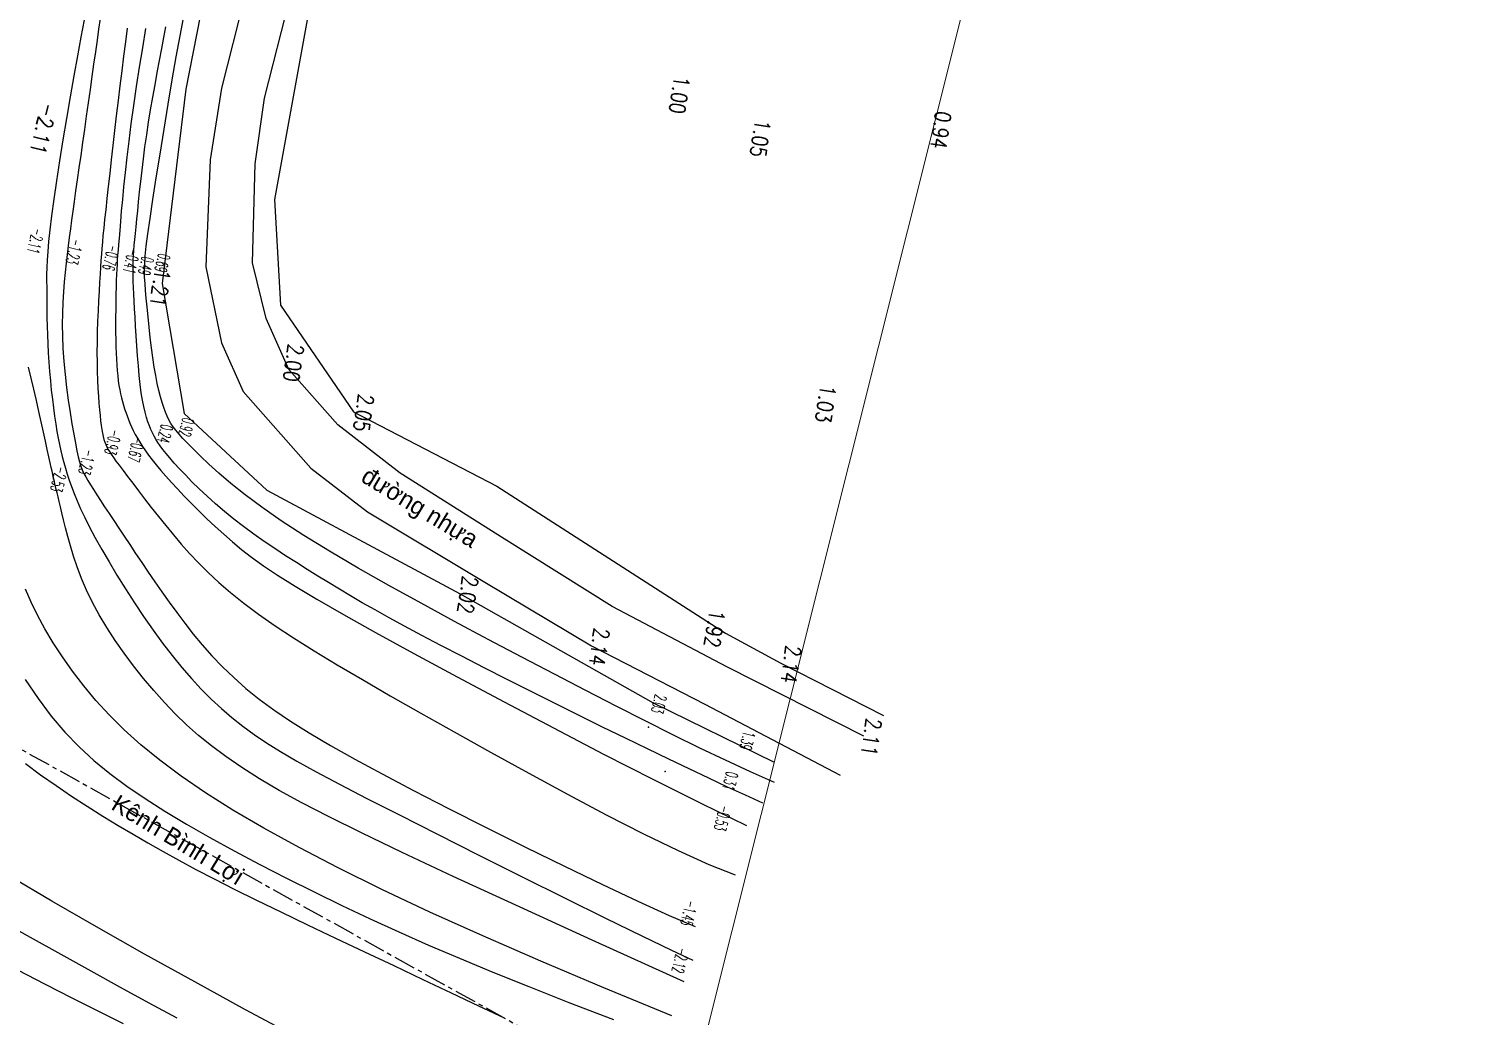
# Model space of a CAD drawing. Header units: metres. Extents: x 583412 to 583840, y 1186334 to 1187497.
# Drawn here: x 583674.3 to 583757.3, y 1186851.8 to 1186908.5 of the extents above; entities that cross this region are included whole.
import ezdxf
from ezdxf.enums import TextEntityAlignment as Align

# ---------------------------------------------------------------- set-up
doc = ezdxf.new("R2010")
doc.units = ezdxf.units.M
doc.header["$MEASUREMENT"] = 0
doc.linetypes.add('CENTER', pattern=[2, 1.25, -0.25, 0.25, -0.25])
doc.layers.get('Defpoints').update_dxf_attribs({"color": 9, "lineweight": 0})
for name, color, linetype in [('$For$Printing$', 7, 'Continuous'), ('1111DONG MUC', 2, 'Continuous'), ('CaoDoTN', 2, 'Continuous'), ('Docao', 22, 'Continuous'), ('KS.leduongdat', 36, 'Continuous'), ('ks.text ks', 7, 'Continuous'), ('KS_muong ao', 4, 'TALUYPHAI-KHKS'), ('Timluong', 1, 'CENTER')]:
    doc.layers.add(name, color=color, linetype=linetype)
doc.styles.add('ChuSo', font='vnsimple.shx')
doc.styles.add('TENSONG', font='VAPTIMI.TTF')
doc.linetypes.add('TALUYPHAI-KHKS', pattern='A,5,[130,ltypeshp,S=5,R=0,X=0,Y=-5],10,[130,ltypeshp,S=5,R=0,X=0,Y=-5],10,[130,ltypeshp,S=10,R=0,X=0,Y=-10],5', length=30)
doc.linetypes.add('TALUYTRAI-KHKS', pattern='A,5,[130,ltypeshp,S=5,R=0,X=0,Y=5],10,[130,ltypeshp,S=5,R=0,X=0,Y=5],10,[130,ltypeshp,S=10,R=0,X=0,Y=10],5', length=30)

msp = doc.modelspace()

# ---------------------------------------------------------------- linework, layer by layer
at = {"layer": '$For$Printing$', "color": 40}
for p, q in [((583677.446, 1186909.006), (583677.25, 1186908.008)), ((583677.25, 1186908.008), (583677.048, 1186906.936)), ((583679.908, 1186908.521), (583679.803, 1186907.727)), ((583682.013, 1186907.989), (583682.129, 1186908.605)), ((583679.803, 1186907.727), (583679.698, 1186906.909)), ((583681.765, 1186906.672), (583681.891, 1186907.343)), ((583681.891, 1186907.343), (583682.013, 1186907.989)), ((583677.048, 1186906.936), (583676.839, 1186905.785)), ((583679.698, 1186906.909), (583679.593, 1186906.07)), ((583681.636, 1186905.98), (583681.765, 1186906.672)), ((583676.839, 1186905.785), (583676.628, 1186904.577)), ((583679.593, 1186906.07), (583679.489, 1186905.218)), ((583681.506, 1186905.274), (583681.636, 1186905.98)), ((583679.489, 1186905.218), (583679.386, 1186904.358)), ((583681.379, 1186904.557), (583681.506, 1186905.274)), ((583676.628, 1186904.577), (583676.419, 1186903.34)), ((583679.386, 1186904.358), (583679.284, 1186903.495)), ((583681.255, 1186903.837), (583681.379, 1186904.557)), ((583676.419, 1186903.34), (583676.216, 1186902.104)), ((583679.284, 1186903.495), (583679.184, 1186902.636)), ((583681.029, 1186902.405), (583681.138, 1186903.118)), ((583681.138, 1186903.118), (583681.255, 1186903.837)), ((583679.184, 1186902.636), (583679.086, 1186901.791)), ((583680.93, 1186901.704), (583681.029, 1186902.405)), ((583676.216, 1186902.104), (583676.025, 1186900.898)), ((583679.086, 1186901.791), (583678.992, 1186900.968)), ((583680.841, 1186901.02), (583680.93, 1186901.704)), ((583676.025, 1186900.898), (583675.851, 1186899.751)), ((583678.992, 1186900.968), (583678.902, 1186900.177)), ((583680.76, 1186900.358), (583680.841, 1186901.02)), ((583675.851, 1186899.751), (583675.696, 1186898.693)), ((583678.902, 1186900.177), (583678.818, 1186899.428)), ((583680.622, 1186899.119), (583680.687, 1186899.722)), ((583680.687, 1186899.722), (583680.76, 1186900.358)), ((583678.818, 1186899.428), (583678.741, 1186898.731)), ((583680.563, 1186898.552), (583680.622, 1186899.119)), ((583675.696, 1186898.693), (583675.568, 1186897.752)), ((583678.672, 1186898.094), (583678.612, 1186897.529)), ((583678.741, 1186898.731), (583678.672, 1186898.094)), ((583680.51, 1186898.027), (583680.563, 1186898.552)), ((583675.568, 1186897.752), (583675.467, 1186896.95)), ((583678.612, 1186897.529), (583678.561, 1186897.039)), ((583680.418, 1186897.119), (583680.462, 1186897.548)), ((583680.462, 1186897.548), (583680.51, 1186898.027)), ((583675.467, 1186896.95), (583675.393, 1186896.273)), ((583678.518, 1186896.612), (583678.483, 1186896.231)), ((583678.561, 1186897.039), (583678.518, 1186896.612)), ((583680.314, 1186896.063), (583680.344, 1186896.384)), ((583680.344, 1186896.384), (583680.379, 1186896.734)), ((583680.379, 1186896.734), (583680.418, 1186897.119)), ((583675.342, 1186895.699), (583675.309, 1186895.208)), ((583675.393, 1186896.273), (583675.342, 1186895.699)), ((583678.425, 1186895.536), (583678.4, 1186895.188)), ((583678.452, 1186895.878), (583678.425, 1186895.536)), ((583678.483, 1186896.231), (583678.452, 1186895.878)), ((583680.269, 1186895.476), (583680.289, 1186895.763)), ((583680.289, 1186895.763), (583680.314, 1186896.063)), ((583675.29, 1186894.777), (583675.283, 1186894.385)), ((583675.309, 1186895.208), (583675.29, 1186894.777)), ((583678.375, 1186894.815), (583678.35, 1186894.401)), ((583678.4, 1186895.188), (583678.375, 1186894.815)), ((583680.244, 1186894.615), (583680.246, 1186894.909)), ((583680.246, 1186894.909), (583680.255, 1186895.194)), ((583680.255, 1186895.194), (583680.269, 1186895.476)), ((583675.283, 1186894.385), (583675.282, 1186894.011)), ((583675.282, 1186894.011), (583675.284, 1186893.632)), ((583678.322, 1186893.933), (583678.292, 1186893.418)), ((583678.35, 1186894.401), (583678.322, 1186893.933)), ((583680.247, 1186894.306), (583680.244, 1186894.615)), ((583680.255, 1186893.979), (583680.247, 1186894.306)), ((583680.269, 1186893.63), (583680.255, 1186893.979)), ((583675.284, 1186893.632), (583675.287, 1186893.231)), ((583675.287, 1186893.231), (583675.29, 1186892.807)), ((583678.292, 1186893.418), (583678.263, 1186892.864)), ((583680.286, 1186893.253), (583680.269, 1186893.63)), ((583680.308, 1186892.846), (583680.286, 1186893.253)), ((583675.29, 1186892.807), (583675.294, 1186892.361)), ((583675.294, 1186892.361), (583675.301, 1186891.895)), ((583678.235, 1186892.284), (583678.211, 1186891.687)), ((583678.263, 1186892.864), (583678.235, 1186892.284)), ((583680.333, 1186892.404), (583680.308, 1186892.846)), ((583680.362, 1186891.924), (583680.333, 1186892.404)), ((583675.301, 1186891.895), (583675.312, 1186891.411)), ((583675.312, 1186891.411), (583675.326, 1186890.912)), ((583678.211, 1186891.687), (583678.191, 1186891.084)), ((583680.393, 1186891.402), (583680.362, 1186891.924)), ((583680.427, 1186890.85), (583680.393, 1186891.402)), ((583675.326, 1186890.912), (583675.347, 1186890.399)), ((583678.191, 1186891.084), (583678.178, 1186890.486)), ((583680.465, 1186890.28), (583680.427, 1186890.85)), ((583675.347, 1186890.399), (583675.374, 1186889.875)), ((583675.374, 1186889.875), (583675.409, 1186889.342)), ((583678.178, 1186890.486), (583678.172, 1186889.903)), ((583678.172, 1186889.903), (583678.174, 1186889.344)), ((583680.507, 1186889.704), (583680.465, 1186890.28)), ((583675.409, 1186889.342), (583675.45, 1186888.804)), ((583678.174, 1186889.344), (583678.185, 1186888.813)), ((583680.553, 1186889.134), (583680.507, 1186889.704)), ((583680.604, 1186888.583), (583680.553, 1186889.134)), ((583675.45, 1186888.804), (583675.498, 1186888.268)), ((583675.498, 1186888.268), (583675.551, 1186887.738)), ((583678.185, 1186888.813), (583678.202, 1186888.31)), ((583678.202, 1186888.31), (583678.225, 1186887.837)), ((583680.659, 1186888.064), (583680.604, 1186888.583)), ((583680.719, 1186887.588), (583680.659, 1186888.064)), ((583675.551, 1186887.738), (583675.609, 1186887.221)), ((583678.225, 1186887.837), (583678.252, 1186887.396)), ((583678.252, 1186887.396), (583678.283, 1186886.988)), ((583680.785, 1186887.165), (583680.719, 1186887.588)), ((583675.609, 1186887.221), (583675.67, 1186886.72)), ((583675.67, 1186886.72), (583675.734, 1186886.242)), ((583678.283, 1186886.988), (583678.315, 1186886.615)), ((583678.315, 1186886.615), (583678.349, 1186886.277)), ((583680.856, 1186886.792), (583680.785, 1186887.165)), ((583680.932, 1186886.464), (583680.856, 1186886.792)), ((583681.012, 1186886.174), (583680.932, 1186886.464)), ((583675.734, 1186886.242), (583675.801, 1186885.792)), ((583675.801, 1186885.792), (583675.869, 1186885.373)), ((583678.349, 1186886.277), (583678.382, 1186885.976)), ((583678.382, 1186885.976), (583678.416, 1186885.709)), ((583678.416, 1186885.709), (583678.451, 1186885.472)), ((583681.095, 1186885.917), (583681.012, 1186886.174)), ((583681.182, 1186885.686), (583681.095, 1186885.917)), ((583681.271, 1186885.477), (583681.182, 1186885.686)), ((583675.869, 1186885.373), (583675.939, 1186884.982)), ((583675.939, 1186884.982), (583676.013, 1186884.614)), ((583678.451, 1186885.472), (583678.488, 1186885.262)), ((583678.488, 1186885.262), (583678.528, 1186885.074)), ((583678.528, 1186885.074), (583678.571, 1186884.906)), ((583678.571, 1186884.906), (583678.619, 1186884.754)), ((583678.619, 1186884.754), (583678.672, 1186884.613)), ((583681.362, 1186885.282), (583681.271, 1186885.477)), ((583681.456, 1186885.097), (583681.362, 1186885.282)), ((583681.557, 1186884.915), (583681.456, 1186885.097)), ((583681.67, 1186884.73), (583681.557, 1186884.915)), ((583676.013, 1186884.614), (583676.091, 1186884.262)), ((583676.091, 1186884.262), (583676.174, 1186883.921)), ((583676.174, 1186883.921), (583676.263, 1186883.587)), ((583678.672, 1186884.613), (583678.731, 1186884.48)), ((583678.731, 1186884.48), (583678.8, 1186884.348)), ((583678.8, 1186884.348), (583678.884, 1186884.209)), ((583678.884, 1186884.209), (583678.986, 1186884.054)), ((583678.986, 1186884.054), (583679.112, 1186883.877)), ((583681.801, 1186884.537), (583681.67, 1186884.73)), ((583681.955, 1186884.328), (583681.801, 1186884.537)), ((583682.138, 1186884.099), (583681.955, 1186884.328)), ((583682.354, 1186883.843), (583682.138, 1186884.099)), ((583676.263, 1186883.587), (583676.36, 1186883.253)), ((583676.36, 1186883.253), (583676.465, 1186882.914)), ((583679.112, 1186883.877), (583679.264, 1186883.669)), ((583679.264, 1186883.669), (583679.449, 1186883.422)), ((583679.449, 1186883.422), (583679.669, 1186883.129)), ((583679.669, 1186883.129), (583679.928, 1186882.784)), ((583682.61, 1186883.554), (583682.354, 1186883.843)), ((583682.908, 1186883.228), (583682.61, 1186883.554)), ((583683.249, 1186882.869), (583682.908, 1186883.228)), ((583676.465, 1186882.914), (583676.579, 1186882.564)), ((583676.579, 1186882.564), (583676.708, 1186882.197)), ((583679.928, 1186882.784), (583680.224, 1186882.392)), ((583680.224, 1186882.392), (583680.552, 1186881.959)), ((583683.628, 1186882.483), (583683.249, 1186882.869)), ((583684.045, 1186882.075), (583683.628, 1186882.483)), ((583676.708, 1186882.197), (583676.856, 1186881.806)), ((583676.856, 1186881.806), (583677.029, 1186881.385)), ((583680.552, 1186881.959), (583680.91, 1186881.493)), ((583680.91, 1186881.493), (583681.293, 1186881)), ((583684.496, 1186881.65), (583684.045, 1186882.075)), ((583684.979, 1186881.215), (583684.496, 1186881.65)), ((583677.029, 1186881.385), (583677.232, 1186880.927)), ((583677.232, 1186880.927), (583677.471, 1186880.425)), ((583681.293, 1186881), (583681.699, 1186880.488)), ((583685.491, 1186880.774), (583684.979, 1186881.215)), ((583686.03, 1186880.335), (583685.491, 1186880.774)), ((583677.471, 1186880.425), (583677.749, 1186879.872)), ((583677.749, 1186879.872), (583678.074, 1186879.262)), ((583681.699, 1186880.488), (583682.123, 1186879.962)), ((583682.123, 1186879.962), (583682.562, 1186879.43)), ((583686.593, 1186879.901), (583686.03, 1186880.335)), ((583687.176, 1186879.473), (583686.593, 1186879.901)), ((583678.074, 1186879.262), (583678.447, 1186878.592)), ((583682.562, 1186879.43), (583683.014, 1186878.898)), ((583687.775, 1186879.052), (583687.176, 1186879.473)), ((583688.385, 1186878.639), (583687.775, 1186879.052)), ((583678.447, 1186878.592), (583678.865, 1186877.872)), ((583683.014, 1186878.898), (583683.489, 1186878.362)), ((583683.489, 1186878.362), (583683.998, 1186877.819)), ((583689.004, 1186878.232), (583688.385, 1186878.639)), ((583689.626, 1186877.834), (583689.004, 1186878.232)), ((583678.865, 1186877.872), (583679.321, 1186877.113)), ((583683.998, 1186877.819), (583684.552, 1186877.266)), ((583684.552, 1186877.266), (583685.163, 1186876.699)), ((583690.247, 1186877.443), (583689.626, 1186877.834)), ((583690.863, 1186877.061), (583690.247, 1186877.443)), ((583679.321, 1186877.113), (583679.808, 1186876.33)), ((583685.163, 1186876.699), (583685.842, 1186876.114)), ((583691.474, 1186876.685), (583690.863, 1186877.061)), ((583692.092, 1186876.311), (583691.474, 1186876.685)), ((583674.39, 1186875.573), (583674.066, 1186876.305)), ((583679.808, 1186876.33), (583680.32, 1186875.535)), ((583685.842, 1186876.114), (583686.601, 1186875.507)), ((583692.733, 1186875.93), (583692.092, 1186876.311)), ((583693.412, 1186875.534), (583692.733, 1186875.93)), ((583674.761, 1186874.815), (583674.39, 1186875.573)), ((583675.183, 1186874.035), (583674.761, 1186874.815)), ((583680.32, 1186875.535), (583680.851, 1186874.742)), ((583686.601, 1186875.507), (583687.451, 1186874.875)), ((583687.451, 1186874.875), (583688.402, 1186874.212)), ((583694.145, 1186875.117), (583693.412, 1186875.534)), ((583694.948, 1186874.67), (583694.145, 1186875.117)), ((583675.656, 1186873.236), (583675.183, 1186874.035)), ((583680.851, 1186874.742), (583681.394, 1186873.963)), ((583681.394, 1186873.963), (583681.942, 1186873.211)), ((583688.402, 1186874.212), (583689.465, 1186873.513)), ((583695.836, 1186874.186), (583694.948, 1186874.67)), ((583696.827, 1186873.657), (583695.836, 1186874.186)), ((583676.184, 1186872.422), (583675.656, 1186873.236)), ((583681.942, 1186873.211), (583682.491, 1186872.497)), ((583689.465, 1186873.513), (583690.649, 1186872.769)), ((583697.928, 1186873.078), (583696.827, 1186873.657)), ((583676.768, 1186871.596), (583676.184, 1186872.422)), ((583682.491, 1186872.497), (583683.042, 1186871.822)), ((583690.649, 1186872.769), (583691.962, 1186871.974)), ((583699.127, 1186872.457), (583697.928, 1186873.078)), ((583700.402, 1186871.803), (583699.127, 1186872.457)), ((583677.411, 1186870.763), (583676.768, 1186871.596)), ((583683.042, 1186871.822), (583683.598, 1186871.182)), ((583691.962, 1186871.974), (583693.413, 1186871.118)), ((583701.733, 1186871.127), (583700.402, 1186871.803)), ((583678.114, 1186869.926), (583677.411, 1186870.763)), ((583683.598, 1186871.182), (583684.161, 1186870.576)), ((583693.413, 1186871.118), (583695.012, 1186870.196)), ((583703.1, 1186870.438), (583701.733, 1186871.127)), ((583678.884, 1186869.086), (583678.114, 1186869.926)), ((583684.161, 1186870.576), (583684.735, 1186870.001)), ((583684.735, 1186870.001), (583685.321, 1186869.455)), ((583695.012, 1186870.196), (583696.768, 1186869.198)), ((583704.483, 1186869.746), (583703.1, 1186870.438)), ((583679.737, 1186868.238), (583678.884, 1186869.086)), ((583685.321, 1186869.455), (583685.924, 1186868.936)), ((583696.768, 1186869.198), (583698.689, 1186868.119)), ((583705.862, 1186869.061), (583704.483, 1186869.746)), ((583707.215, 1186868.394), (583705.862, 1186869.061)), ((583680.694, 1186867.376), (583679.737, 1186868.238)), ((583685.924, 1186868.936), (583686.545, 1186868.441)), ((583686.545, 1186868.441), (583687.193, 1186867.965)), ((583708.526, 1186867.752), (583707.215, 1186868.394)), ((583681.776, 1186866.491), (583680.694, 1186867.376)), ((583687.193, 1186867.965), (583687.901, 1186867.488)), ((583687.901, 1186867.488), (583688.708, 1186866.988)), ((583698.689, 1186868.119), (583700.772, 1186866.957)), ((583709.792, 1186867.137), (583708.526, 1186867.752)), ((583683.003, 1186865.577), (583681.776, 1186866.491)), ((583688.708, 1186866.988), (583689.65, 1186866.442)), ((583700.772, 1186866.957), (583702.966, 1186865.749)), ((583711.011, 1186866.55), (583709.792, 1186867.137)), ((583712.184, 1186865.99), (583711.011, 1186866.55)), ((583674.075, 1186866.299), (583674.938, 1186865.658)), ((583674.938, 1186865.658), (583675.823, 1186865.035)), ((583689.65, 1186866.442), (583690.768, 1186865.828)), ((583690.768, 1186865.828), (583692.098, 1186865.122)), ((583702.966, 1186865.749), (583705.204, 1186864.536)), ((583713.31, 1186865.458), (583712.184, 1186865.99)), ((583675.823, 1186865.035), (583676.718, 1186864.432)), ((583684.396, 1186864.626), (583683.003, 1186865.577)), ((583692.098, 1186865.122), (583693.68, 1186864.303)), ((583714.39, 1186864.954), (583713.31, 1186865.458)), ((583715.421, 1186864.479), (583714.39, 1186864.954)), ((583676.718, 1186864.432), (583677.617, 1186863.849)), ((583685.976, 1186863.63), (583684.396, 1186864.626)), ((583693.68, 1186864.303), (583695.552, 1186863.348)), ((583705.204, 1186864.536), (583707.424, 1186863.362)), ((583716.405, 1186864.031), (583715.421, 1186864.479)), ((583677.617, 1186863.849), (583678.509, 1186863.289)), ((583678.509, 1186863.289), (583679.385, 1186862.753)), ((583687.764, 1186862.583), (583685.976, 1186863.63)), ((583695.552, 1186863.348), (583697.725, 1186862.247)), ((583707.424, 1186863.362), (583709.559, 1186862.269)), ((583679.385, 1186862.753), (583680.243, 1186862.24)), ((583689.777, 1186861.478), (583687.764, 1186862.583)), ((583680.243, 1186862.24), (583681.097, 1186861.741)), ((583681.097, 1186861.741), (583681.969, 1186861.246)), ((583697.725, 1186862.247), (583700.111, 1186861.046)), ((583709.559, 1186862.269), (583711.547, 1186861.3)), ((583681.969, 1186861.246), (583682.879, 1186860.745)), ((583682.879, 1186860.745), (583683.85, 1186860.227)), ((583692.03, 1186860.31), (583689.777, 1186861.478)), ((583700.111, 1186861.046), (583702.594, 1186859.804)), ((583711.547, 1186861.3), (583713.321, 1186860.499)), ((583683.85, 1186860.227), (583684.901, 1186859.682)), ((583694.532, 1186859.077), (583692.03, 1186860.31)), ((583713.321, 1186860.499), (583714.817, 1186859.907)), ((583675.578, 1186858.402), (583673.195, 1186859.814)), ((583684.901, 1186859.682), (583686.054, 1186859.098)), ((583686.054, 1186859.098), (583687.33, 1186858.466)), ((583697.297, 1186857.775), (583694.532, 1186859.077)), ((583702.594, 1186859.804), (583705.056, 1186858.577)), ((583678.149, 1186856.917), (583675.578, 1186858.402)), ((583687.33, 1186858.466), (583688.741, 1186857.778)), ((583705.056, 1186858.577), (583707.383, 1186857.426)), ((583688.741, 1186857.778), (583690.265, 1186857.045)), ((583700.334, 1186856.4), (583697.297, 1186857.775)), ((583707.383, 1186857.426), (583709.458, 1186856.408)), ((583680.904, 1186855.362), (583678.149, 1186856.917)), ((583690.265, 1186857.045), (583691.872, 1186856.278)), ((583691.872, 1186856.278), (583693.532, 1186855.491)), ((583703.656, 1186854.95), (583700.334, 1186856.4)), ((583709.458, 1186856.408), (583711.166, 1186855.583)), ((583683.783, 1186853.768), (583680.904, 1186855.362)), ((583693.532, 1186855.491), (583695.214, 1186854.697)), ((583707.273, 1186853.421), (583703.656, 1186854.95)), ((583711.166, 1186855.583), (583712.391, 1186855.008)), ((583673.61, 1186854.456), (583675.194, 1186853.643)), ((583695.214, 1186854.697), (583696.887, 1186853.908)), ((583675.194, 1186853.643), (583676.731, 1186852.859)), ((583686.709, 1186852.17), (583683.783, 1186853.768)), ((583696.887, 1186853.908), (583698.522, 1186853.137)), ((583711.196, 1186851.809), (583707.273, 1186853.421)), ((583676.731, 1186852.859), (583678.223, 1186852.104)), ((583698.522, 1186853.137), (583700.088, 1186852.398)), ((583700.088, 1186852.398), (583701.561, 1186851.7)), ((583678.223, 1186852.104), (583679.67, 1186851.374)), ((583689.608, 1186850.605), (583686.709, 1186852.17))]:
    msp.add_line(p, q, dxfattribs=at)
at = {"layer": '$For$Printing$', "color": 252}
for p, q in [((583678.359, 1186909.076), (583678.269, 1186908.467)), ((583682.942, 1186908.07), (583683.134, 1186909.093)), ((583678.269, 1186908.467), (583678.176, 1186907.826)), ((583680.967, 1186908.496), (583680.783, 1186907.393)), ((583682.728, 1186906.88), (583682.942, 1186908.07)), ((583678.176, 1186907.826), (583678.08, 1186907.154)), ((583680.783, 1186907.393), (583680.603, 1186906.279)), ((583677.981, 1186906.456), (583677.879, 1186905.735)), ((583678.08, 1186907.154), (583677.981, 1186906.456)), ((583682.499, 1186905.558), (583682.728, 1186906.88)), ((583677.879, 1186905.735), (583677.774, 1186904.994)), ((583680.603, 1186906.279), (583680.431, 1186905.17)), ((583682.261, 1186904.153), (583682.499, 1186905.558)), ((583677.774, 1186904.994), (583677.667, 1186904.238)), ((583680.431, 1186905.17), (583680.27, 1186904.084)), ((583677.667, 1186904.238), (583677.559, 1186903.474)), ((583680.27, 1186904.084), (583680.124, 1186903.036)), ((583682.024, 1186902.714), (583682.261, 1186904.153)), ((583677.559, 1186903.474), (583677.45, 1186902.71)), ((583680.124, 1186903.036), (583679.996, 1186902.041)), ((583677.45, 1186902.71), (583677.342, 1186901.954)), ((583681.793, 1186901.29), (583682.024, 1186902.714)), ((583677.342, 1186901.954), (583677.237, 1186901.214)), ((583679.996, 1186902.041), (583679.883, 1186901.104)), ((583677.237, 1186901.214), (583677.135, 1186900.499)), ((583679.883, 1186901.104), (583679.786, 1186900.229)), ((583681.578, 1186899.93), (583681.793, 1186901.29)), ((583677.038, 1186899.816), (583676.947, 1186899.174)), ((583677.135, 1186900.499), (583677.038, 1186899.816)), ((583679.786, 1186900.229), (583679.703, 1186899.419)), ((583681.386, 1186898.684), (583681.578, 1186899.93)), ((583676.947, 1186899.174), (583676.862, 1186898.577)), ((583679.703, 1186899.419), (583679.631, 1186898.678)), ((583676.862, 1186898.577), (583676.784, 1186898.02)), ((583679.631, 1186898.678), (583679.571, 1186898.009)), ((583681.224, 1186897.6), (583681.386, 1186898.684)), ((583676.711, 1186897.494), (583676.643, 1186896.991)), ((583676.784, 1186898.02), (583676.711, 1186897.494)), ((583679.52, 1186897.415), (583679.476, 1186896.9)), ((583679.571, 1186898.009), (583679.52, 1186897.415)), ((583681.098, 1186896.714), (583681.224, 1186897.6)), ((583676.578, 1186896.5), (583676.517, 1186896.014)), ((583676.643, 1186896.991), (583676.578, 1186896.5)), ((583679.439, 1186896.464), (583679.408, 1186896.094)), ((583679.476, 1186896.9), (583679.439, 1186896.464)), ((583681.007, 1186896.004), (583681.098, 1186896.714)), ((583676.517, 1186896.014), (583676.458, 1186895.524)), ((583679.382, 1186895.775), (583679.359, 1186895.491)), ((583679.408, 1186896.094), (583679.382, 1186895.775)), ((583680.946, 1186895.435), (583681.007, 1186896.004)), ((583676.401, 1186895.02), (583676.345, 1186894.496)), ((583676.458, 1186895.524), (583676.401, 1186895.02)), ((583679.324, 1186894.963), (583679.31, 1186894.688)), ((583679.34, 1186895.226), (583679.324, 1186894.963)), ((583679.359, 1186895.491), (583679.34, 1186895.226)), ((583680.901, 1186894.579), (583680.912, 1186894.972)), ((583680.912, 1186894.972), (583680.946, 1186895.435)), ((583676.293, 1186893.948), (583676.247, 1186893.377)), ((583676.345, 1186894.496), (583676.293, 1186893.948)), ((583679.284, 1186894.039), (583679.273, 1186893.658)), ((583679.297, 1186894.384), (583679.284, 1186894.039)), ((583679.31, 1186894.688), (583679.297, 1186894.384)), ((583680.909, 1186894.221), (583680.901, 1186894.579)), ((583680.931, 1186893.862), (583680.909, 1186894.221)), ((583676.247, 1186893.377), (583676.21, 1186892.78)), ((583679.263, 1186893.248), (583679.254, 1186892.818)), ((583679.273, 1186893.658), (583679.263, 1186893.248)), ((583680.965, 1186893.467), (583680.931, 1186893.862)), ((583681.007, 1186893.01), (583680.965, 1186893.467)), ((583676.21, 1186892.78), (583676.186, 1186892.158)), ((583679.247, 1186892.375), (583679.243, 1186891.928)), ((583679.254, 1186892.818), (583679.247, 1186892.375)), ((583681.055, 1186892.496), (583681.007, 1186893.01)), ((583681.109, 1186891.94), (583681.055, 1186892.496)), ((583676.186, 1186892.158), (583676.177, 1186891.508)), ((583676.177, 1186891.508), (583676.186, 1186890.83)), ((583679.243, 1186891.928), (583679.242, 1186891.484)), ((583679.242, 1186891.484), (583679.244, 1186891.052)), ((583681.17, 1186891.359), (583681.109, 1186891.94)), ((583676.186, 1186890.83), (583676.216, 1186890.122)), ((583679.244, 1186891.052), (583679.249, 1186890.638)), ((583679.249, 1186890.638), (583679.258, 1186890.244)), ((583681.236, 1186890.765), (583681.17, 1186891.359)), ((583681.307, 1186890.176), (583681.236, 1186890.765)), ((583676.216, 1186890.122), (583676.268, 1186889.388)), ((583679.258, 1186890.244), (583679.272, 1186889.869)), ((583679.272, 1186889.869), (583679.289, 1186889.513)), ((583681.383, 1186889.604), (583681.307, 1186890.176)), ((583674.392, 1186888.43), (583674.236, 1186889.059)), ((583676.268, 1186889.388), (583676.34, 1186888.638)), ((583679.289, 1186889.513), (583679.31, 1186889.176)), ((583679.31, 1186889.176), (583679.335, 1186888.857)), ((583681.462, 1186889.066), (583681.383, 1186889.604)), ((583681.546, 1186888.573), (583681.462, 1186889.066)), ((583674.545, 1186887.79), (583674.392, 1186888.43)), ((583676.34, 1186888.638), (583676.427, 1186887.889)), ((583679.335, 1186888.857), (583679.364, 1186888.557)), ((583679.364, 1186888.557), (583679.398, 1186888.275)), ((583679.398, 1186888.275), (583679.437, 1186888.011)), ((583681.633, 1186888.126), (583681.546, 1186888.573)), ((583681.723, 1186887.721), (583681.633, 1186888.126)), ((583674.694, 1186887.149), (583674.545, 1186887.79)), ((583676.427, 1186887.889), (583676.524, 1186887.155)), ((583679.437, 1186888.011), (583679.48, 1186887.762)), ((583679.48, 1186887.762), (583679.527, 1186887.527)), ((583679.527, 1186887.527), (583679.579, 1186887.302)), ((583679.579, 1186887.302), (583679.634, 1186887.086)), ((583681.815, 1186887.356), (583681.723, 1186887.721)), ((583681.91, 1186887.028), (583681.815, 1186887.356)), ((583674.838, 1186886.519), (583674.694, 1186887.149)), ((583674.973, 1186885.91), (583674.838, 1186886.519)), ((583676.524, 1186887.155), (583676.628, 1186886.453)), ((583676.628, 1186886.453), (583676.733, 1186885.797)), ((583679.634, 1186887.086), (583679.694, 1186886.876)), ((583679.694, 1186886.876), (583679.759, 1186886.67)), ((583679.759, 1186886.67), (583679.827, 1186886.466)), ((583679.827, 1186886.466), (583679.899, 1186886.261)), ((583682.007, 1186886.733), (583681.91, 1186887.028)), ((583682.106, 1186886.47), (583682.007, 1186886.733)), ((583682.206, 1186886.235), (583682.106, 1186886.47)), ((583675.1, 1186885.334), (583674.973, 1186885.91)), ((583676.733, 1186885.797), (583676.835, 1186885.203)), ((583679.899, 1186886.261), (583679.977, 1186886.055)), ((583679.977, 1186886.055), (583680.062, 1186885.846)), ((583680.062, 1186885.846), (583680.154, 1186885.634)), ((583680.154, 1186885.634), (583680.256, 1186885.419)), ((583682.308, 1186886.024), (583682.206, 1186886.235)), ((583682.419, 1186885.827), (583682.308, 1186886.024)), ((583682.547, 1186885.634), (583682.419, 1186885.827)), ((583682.7, 1186885.434), (583682.547, 1186885.634)), ((583675.216, 1186884.802), (583675.1, 1186885.334)), ((583675.319, 1186884.324), (583675.216, 1186884.802)), ((583676.835, 1186885.203), (583676.931, 1186884.686)), ((583680.256, 1186885.419), (583680.368, 1186885.199)), ((583680.368, 1186885.199), (583680.492, 1186884.974)), ((583680.492, 1186884.974), (583680.629, 1186884.744)), ((583680.629, 1186884.744), (583680.781, 1186884.507)), ((583682.885, 1186885.216), (583682.7, 1186885.434)), ((583683.112, 1186884.969), (583682.885, 1186885.216)), ((583683.387, 1186884.682), (583683.112, 1186884.969)), ((583675.408, 1186883.912), (583675.319, 1186884.324)), ((583675.481, 1186883.574), (583675.408, 1186883.912)), ((583676.931, 1186884.686), (583677.016, 1186884.257)), ((583677.016, 1186884.257), (583677.094, 1186883.905)), ((583680.781, 1186884.507), (583680.95, 1186884.261)), ((583680.95, 1186884.261), (583681.137, 1186884.003)), ((583681.137, 1186884.003), (583681.347, 1186883.731)), ((583683.719, 1186884.345), (583683.387, 1186884.682)), ((583684.117, 1186883.948), (583683.719, 1186884.345)), ((583684.596, 1186883.489), (583684.117, 1186883.948)), ((583675.541, 1186883.301), (583675.481, 1186883.574)), ((583675.59, 1186883.081), (583675.541, 1186883.301)), ((583675.63, 1186882.902), (583675.59, 1186883.081)), ((583677.094, 1186883.905), (583677.169, 1186883.614)), ((583677.169, 1186883.614), (583677.246, 1186883.37)), ((583677.246, 1186883.37), (583677.329, 1186883.156)), ((583677.329, 1186883.156), (583677.422, 1186882.958)), ((583681.347, 1186883.731), (583681.58, 1186883.441)), ((583681.58, 1186883.441), (583681.84, 1186883.133)), ((583681.84, 1186883.133), (583682.129, 1186882.801)), ((583685.171, 1186882.967), (583684.596, 1186883.489)), ((583675.664, 1186882.753), (583675.63, 1186882.902)), ((583675.695, 1186882.621), (583675.664, 1186882.753)), ((583675.725, 1186882.495), (583675.695, 1186882.621)), ((583675.757, 1186882.363), (583675.725, 1186882.495)), ((583675.793, 1186882.213), (583675.757, 1186882.363)), ((583677.422, 1186882.958), (583677.529, 1186882.76)), ((583677.529, 1186882.76), (583677.655, 1186882.546)), ((583677.655, 1186882.546), (583677.804, 1186882.304)), ((583677.804, 1186882.304), (583677.975, 1186882.032)), ((583682.129, 1186882.801), (583682.449, 1186882.445)), ((583682.449, 1186882.445), (583682.802, 1186882.063)), ((583685.859, 1186882.382), (583685.171, 1186882.967)), ((583686.675, 1186881.733), (583685.859, 1186882.382)), ((583675.834, 1186882.041), (583675.793, 1186882.213)), ((583675.881, 1186881.842), (583675.834, 1186882.041)), ((583675.936, 1186881.612), (583675.881, 1186881.842)), ((583676, 1186881.346), (583675.936, 1186881.612)), ((583677.975, 1186882.032), (583678.168, 1186881.731)), ((583678.168, 1186881.731), (583678.381, 1186881.401)), ((583682.802, 1186882.063), (583683.186, 1186881.658)), ((583683.186, 1186881.658), (583683.597, 1186881.235)), ((583687.636, 1186881.02), (583686.675, 1186881.733)), ((583676.073, 1186881.039), (583676, 1186881.346)), ((583676.157, 1186880.688), (583676.073, 1186881.039)), ((583676.254, 1186880.288), (583676.157, 1186880.688)), ((583678.381, 1186881.401), (583678.614, 1186881.044)), ((583678.614, 1186881.044), (583678.867, 1186880.66)), ((583678.867, 1186880.66), (583679.137, 1186880.249)), ((583683.597, 1186881.235), (583684.033, 1186880.799)), ((583684.033, 1186880.799), (583684.49, 1186880.355)), ((583688.757, 1186880.241), (583687.636, 1186881.02)), ((583676.364, 1186879.836), (583676.254, 1186880.288)), ((583676.492, 1186879.336), (583676.364, 1186879.836)), ((583679.137, 1186880.249), (583679.425, 1186879.813)), ((583679.425, 1186879.813), (583679.73, 1186879.353)), ((583684.49, 1186880.355), (583684.966, 1186879.907)), ((583684.966, 1186879.907), (583685.457, 1186879.461)), ((583690.054, 1186879.396), (583688.757, 1186880.241)), ((583676.643, 1186878.791), (583676.492, 1186879.336)), ((583679.73, 1186879.353), (583680.051, 1186878.87)), ((583685.457, 1186879.461), (583685.96, 1186879.021)), ((583685.96, 1186879.021), (583686.481, 1186878.588)), ((583691.536, 1186878.486), (583690.054, 1186879.396)), ((583676.822, 1186878.206), (583676.643, 1186878.791)), ((583677.033, 1186877.585), (583676.822, 1186878.206)), ((583680.051, 1186878.87), (583680.388, 1186878.365)), ((583680.388, 1186878.365), (583680.742, 1186877.84)), ((583686.481, 1186878.588), (583687.056, 1186878.142)), ((583687.056, 1186878.142), (583687.73, 1186877.658)), ((583693.176, 1186877.525), (583691.536, 1186878.486)), ((583677.282, 1186876.933), (583677.033, 1186877.585)), ((583680.742, 1186877.84), (583681.112, 1186877.297)), ((583681.112, 1186877.297), (583681.499, 1186876.737)), ((583687.73, 1186877.658), (583688.549, 1186877.113)), ((583694.94, 1186876.524), (583693.176, 1186877.525)), ((583677.573, 1186876.255), (583677.282, 1186876.933)), ((583681.499, 1186876.737), (583681.902, 1186876.161)), ((583688.549, 1186877.113), (583689.557, 1186876.481)), ((583689.557, 1186876.481), (583690.8, 1186875.74)), ((583696.796, 1186875.499), (583694.94, 1186876.524)), ((583677.911, 1186875.554), (583677.573, 1186876.255)), ((583681.902, 1186876.161), (583682.321, 1186875.571)), ((583690.8, 1186875.74), (583692.322, 1186874.864)), ((583678.3, 1186874.836), (583677.911, 1186875.554)), ((583678.735, 1186874.106), (583678.3, 1186874.836)), ((583682.321, 1186875.571), (583682.758, 1186874.968)), ((583682.758, 1186874.968), (583683.216, 1186874.356)), ((583692.322, 1186874.864), (583694.168, 1186873.83)), ((583698.708, 1186874.463), (583696.796, 1186875.499)), ((583679.213, 1186873.37), (583678.735, 1186874.106)), ((583683.216, 1186874.356), (583683.701, 1186873.736)), ((583700.643, 1186873.431), (583698.708, 1186874.463)), ((583679.726, 1186872.635), (583679.213, 1186873.37)), ((583683.701, 1186873.736), (583684.219, 1186873.111)), ((583684.219, 1186873.111), (583684.775, 1186872.483)), ((583694.168, 1186873.83), (583696.364, 1186872.624)), ((583702.567, 1186872.416), (583700.643, 1186873.431)), ((583680.271, 1186871.905), (583679.726, 1186872.635)), ((583684.775, 1186872.483), (583685.374, 1186871.856)), ((583696.364, 1186872.624), (583698.85, 1186871.279)), ((583704.446, 1186871.433), (583702.567, 1186872.416)), ((583680.843, 1186871.187), (583680.271, 1186871.905)), ((583685.374, 1186871.856), (583686.023, 1186871.231)), ((583674.043, 1186871.131), (583674.791, 1186870.029)), ((583681.435, 1186870.486), (583680.843, 1186871.187)), ((583686.023, 1186871.231), (583686.725, 1186870.611)), ((583698.85, 1186871.279), (583701.549, 1186869.838)), ((583706.254, 1186870.492), (583704.446, 1186871.433)), ((583674.791, 1186870.029), (583675.551, 1186869.024)), ((583682.043, 1186869.81), (583681.435, 1186870.486)), ((583682.666, 1186869.16), (583682.043, 1186869.81)), ((583686.725, 1186870.611), (583687.491, 1186869.996)), ((583687.491, 1186869.996), (583688.338, 1186869.375)), ((583701.549, 1186869.838), (583704.382, 1186868.346)), ((583707.987, 1186869.598), (583706.254, 1186870.492)), ((583675.551, 1186869.024), (583676.33, 1186868.108)), ((583683.314, 1186868.532), (583682.666, 1186869.16)), ((583688.338, 1186869.375), (583689.288, 1186868.734)), ((583709.651, 1186868.749), (583707.987, 1186869.598)), ((583684.005, 1186867.918), (583683.314, 1186868.532)), ((583689.288, 1186868.734), (583690.364, 1186868.06)), ((583704.382, 1186868.346), (583707.27, 1186866.846)), ((583711.25, 1186867.948), (583709.651, 1186868.749)), ((583676.33, 1186868.108), (583677.142, 1186867.265)), ((583684.754, 1186867.309), (583684.005, 1186867.918)), ((583685.576, 1186866.697), (583684.754, 1186867.309)), ((583690.364, 1186868.06), (583691.586, 1186867.339)), ((583691.586, 1186867.339), (583692.977, 1186866.557)), ((583712.788, 1186867.193), (583711.25, 1186867.948)), ((583677.142, 1186867.265), (583677.996, 1186866.478)), ((583677.996, 1186866.478), (583678.905, 1186865.731)), ((583686.488, 1186866.074), (583685.576, 1186866.697)), ((583692.977, 1186866.557), (583694.559, 1186865.701)), ((583707.27, 1186866.846), (583710.134, 1186865.382)), ((583714.27, 1186866.485), (583712.788, 1186867.193)), ((583715.701, 1186865.825), (583714.27, 1186866.485)), ((583678.905, 1186865.731), (583679.88, 1186865.009)), ((583687.505, 1186865.432), (583686.488, 1186866.074)), ((583694.559, 1186865.701), (583696.352, 1186864.758)), ((583717.085, 1186865.213), (583715.701, 1186865.825)), ((583679.88, 1186865.009), (583680.934, 1186864.294)), ((583688.643, 1186864.762), (583687.505, 1186865.432)), ((583710.134, 1186865.382), (583712.896, 1186863.998)), ((583680.934, 1186864.294), (583682.078, 1186863.571)), ((583689.933, 1186864.051), (583688.643, 1186864.762)), ((583691.467, 1186863.253), (583689.933, 1186864.051)), ((583696.352, 1186864.758), (583698.363, 1186863.722)), ((583712.896, 1186863.998), (583715.478, 1186862.737)), ((583682.078, 1186863.571), (583683.319, 1186862.827)), ((583693.356, 1186862.316), (583691.467, 1186863.253)), ((583698.363, 1186863.722), (583700.531, 1186862.624)), ((583683.319, 1186862.827), (583684.649, 1186862.064)), ((583695.706, 1186861.191), (583693.356, 1186862.316)), ((583700.531, 1186862.624), (583702.779, 1186861.503)), ((583684.649, 1186862.064), (583686.058, 1186861.287)), ((583702.779, 1186861.503), (583705.029, 1186860.4)), ((583686.058, 1186861.287), (583687.534, 1186860.501)), ((583698.627, 1186859.824), (583695.706, 1186861.191)), ((583687.534, 1186860.501), (583689.065, 1186859.712)), ((583702.228, 1186858.166), (583698.627, 1186859.824)), ((583705.029, 1186860.4), (583707.206, 1186859.352)), ((583689.065, 1186859.712), (583690.638, 1186858.926)), ((583707.206, 1186859.352), (583709.231, 1186858.401)), ((583690.638, 1186858.926), (583692.244, 1186858.148)), ((583706.615, 1186856.164), (583702.228, 1186858.166)), ((583709.231, 1186858.401), (583711.029, 1186857.584)), ((583692.244, 1186858.148), (583693.869, 1186857.382)), ((583693.869, 1186857.382), (583695.512, 1186856.631)), ((583711.029, 1186857.584), (583712.521, 1186856.943)), ((583674.349, 1186856.316), (583672.56, 1186857.317)), ((583695.512, 1186856.631), (583697.204, 1186855.883)), ((583676.107, 1186855.334), (583674.349, 1186856.316)), ((583697.204, 1186855.883), (583698.986, 1186855.121)), ((583711.899, 1186853.766), (583706.615, 1186856.164)), ((583677.832, 1186854.374), (583676.107, 1186855.334)), ((583698.986, 1186855.121), (583700.899, 1186854.329)), ((583679.519, 1186853.441), (583677.832, 1186854.374)), ((583700.899, 1186854.329), (583702.983, 1186853.491)), ((583681.166, 1186852.541), (583679.519, 1186853.441)), ((583702.983, 1186853.491), (583705.281, 1186852.59)), ((583682.77, 1186851.677), (583681.166, 1186852.541)), ((583705.281, 1186852.59), (583707.832, 1186851.612))]:
    msp.add_line(p, q, dxfattribs=at)
at = {"layer": '1111DONG MUC'}
for p in [(583710.11, 1186869.793, 2.027), (583709.847, 1186868.391, 1.385), (583710.81, 1186865.837, 0.306)]:
    msp.add_point(p, dxfattribs=at)
at = {"layer": 'Defpoints', "color": 6}
msp.add_line((583840.375, 1187358.249), (583583.588, 1186333.954), dxfattribs=at)
at = {"layer": 'KS.leduongdat'}
for p, q in [((583687.401, 1186913.261, 1.593), (583685.322, 1186905.082, 1.593)), ((583687.786, 1186904.495, 2.108), (583689.959, 1186912.949, 2.108)), ((583685.322, 1186905.082, 1.593), (583684.672, 1186900.959, 1.593)), ((583687.262, 1186900.733, 2.108), (583687.786, 1186904.495, 2.108)), ((583684.672, 1186900.959, 1.593), (583684.421, 1186894.808, 1.593)), ((583687.111, 1186895.055, 2.108), (583687.262, 1186900.733, 2.108)), ((583684.421, 1186894.808, 1.593), (583685.331, 1186890.46, 1.593)), ((583687.894, 1186891.859, 2.108), (583687.111, 1186895.055, 2.108)), ((583689.195, 1186888.925, 2.108), (583687.894, 1186891.859, 2.108)), ((583685.331, 1186890.46, 1.593), (583686.572, 1186887.667, 1.593)), ((583692.008, 1186885.746, 2.108), (583689.195, 1186888.925, 2.108)), ((583686.572, 1186887.667, 1.593), (583690.463, 1186883.253, 1.593)), ((583695.58, 1186882.979, 2.108), (583692.008, 1186885.746, 2.108)), ((583690.463, 1186883.253, 1.593), (583693.703, 1186880.752, 1.593)), ((583701.55, 1186879.209, 2.108), (583695.58, 1186882.979, 2.108)), ((583693.703, 1186880.752, 1.593), (583700.457, 1186876.713, 1.593)), ((583707.754, 1186875.315, 2.108), (583701.55, 1186879.209, 2.108)), ((583700.457, 1186876.713, 1.593), (583706.578, 1186873.063, 1.593)), ((583714.381, 1186871.829, 2.108), (583707.754, 1186875.315, 2.108)), ((583706.578, 1186873.063, 1.593), (583713.078, 1186869.708, 1.593)), ((583722.205, 1186867.881, 2.108), (583714.381, 1186871.829, 2.108)), ((583713.078, 1186869.708, 1.593), (583720.855, 1186865.639, 1.593))]:
    msp.add_line(p, q, dxfattribs=at)
at = {"layer": 'KS_muong ao', "color": 125, "linetype": 'TALUYPHAI-KHKS', "ltscale": 0.03}
for p, q in [((583688.655, 1186932.286, -0.7), (583683.272, 1186905.016, -0.7)), ((583683.272, 1186905.016, -0.7), (583681.922, 1186893.861, -0.7)), ((583681.922, 1186893.861, -0.7), (583683.188, 1186886.393, -0.7)), ((583683.188, 1186886.393, -0.7), (583687.932, 1186881.998, -0.7)), ((583687.932, 1186881.998, -0.7), (583699.028, 1186876.053, -0.7)), ((583699.028, 1186876.053, -0.7), (583710.11, 1186869.793, -0.7)), ((583710.11, 1186869.793, -0.7), (583717.066, 1186866.384, -0.7))]:
    msp.add_line(p, q, dxfattribs=at)
at = {"layer": 'KS_muong ao', "color": 125, "linetype": 'TALUYTRAI-KHKS', "ltscale": 0.03}
for p, q in [((583691.258, 1186914.617, 1.699), (583688.373, 1186898.691, 1.699)), ((583688.373, 1186898.691, 1.699), (583688.712, 1186892.623, 1.699)), ((583688.712, 1186892.623, 1.699), (583692.908, 1186886.498, 1.699)), ((583692.908, 1186886.498, 1.699), (583701.128, 1186882.222, 1.699)), ((583701.128, 1186882.222, 1.699), (583714.265, 1186873.792, 1.699)), ((583714.265, 1186873.792, 1.699), (583717.456, 1186872.062, 1.699)), ((583717.456, 1186872.062, 1.699), (583723.351, 1186869.05, 1.699))]:
    msp.add_line(p, q, dxfattribs=at)
at = {"layer": 'Timluong'}
msp.add_line((583530.971, 1186946.539), (583711.937, 1186845.924), dxfattribs=at)

# ---------------------------------------------------------------- texts
at = {"layer": '1111DONG MUC', "style": 'ChuSo', "width": 0.5}
for s, p in [('-2.11', (583674.314, 1186896.378)), ('-1.23', (583676.538, 1186895.763)), ('-0.76', (583678.635, 1186895.417)), ('-0.41', (583679.812, 1186895.225)), ('0.69', (583681.588, 1186895.117)), ('0.49', (583680.641, 1186894.945)), ('0.24', (583681.744, 1186885.314)), ('0.92', (583682.972, 1186885.685, 0.915)), ('-0.93', (583678.756, 1186884.822)), ('-0.67', (583680.081, 1186884.425)), ('-1.23', (583677.263, 1186883.681)), ('-2.53', (583675.653, 1186882.698)), ('2.03', (583710.11, 1186869.793, 2.027)), ('1.39', (583715.186, 1186867.69, 1.385)), ('0.31', (583714.203, 1186865.369, 0.306)), ('-0.53', (583713.768, 1186863.236, -0.53)), ('-1.45', (583711.837, 1186857.786, -3.75)), ('-2.12', (583711.336, 1186855.069, -3.75))]:
    msp.add_text(s, height=0.7, rotation=256.53544, dxfattribs=at).set_placement(p, align=Align.CENTER)
at = {"layer": 'CaoDoTN', "style": 'ChuSo', "width": 0.8}
msp.add_text('-2.11', height=0.9, rotation=255.9262, dxfattribs=at).set_placement((583674.664, 1186902.856), align=Align.CENTER)
at = {"layer": 'Docao', "color": 3, "style": 'ChuSo', "width": 0.8}
for s, p in [('1.00', (583711.177, 1186904.752, 0.998)), ('1.05', (583715.824, 1186902.256, 1.048)), ('0.94', (583726.192, 1186902.731, 0.938)), ('1.21', (583681.357, 1186893.659, 1.214)), ('2.00', (583689.016, 1186889.364, 2.003)), ('2.05', (583693.045, 1186886.498, 2.053)), ('1.03', (583719.575, 1186887.018, 1.027)), ('2.02', (583699.028, 1186876.053, 2.022)), ('1.92', (583713.196, 1186874.107, 1.922)), ('2.14', (583706.578, 1186873.063, 2.142)), ('2.14', (583717.587, 1186872.062, 2.14)), ('2.11', (583722.205, 1186867.881, 2.108))]:
    msp.add_text(s, height=0.9, rotation=261.59629, dxfattribs=at).set_placement(p, align=Align.CENTER)
at = {"layer": 'ks.text ks', "style": 'TENSONG'}
for s, p in [('ñöôøng nhöïa', (583696.468, 1186880.59)), ('Keânh Bình Lôïi', (583682.567, 1186861.498))]:
    msp.add_text(s, height=1, rotation=328.74455, dxfattribs=at).set_placement(p, align=Align.CENTER)

doc.saveas('drawing.dxf')
